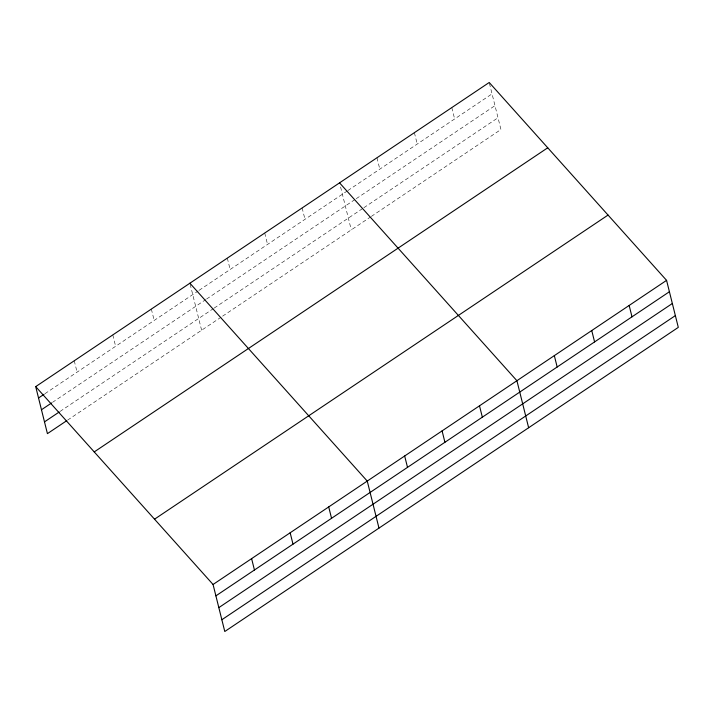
<?xml version="1.0" encoding="UTF-8"?>
<svg xmlns="http://www.w3.org/2000/svg" width="714" height="714" viewBox="0 0 714 714"><rect width="100%" height="100%" fill="white"/><g stroke="black" fill="none" stroke-linecap="round" stroke-linejoin="round"><path stroke-width="0.54" stroke-dasharray="3.57 2.68" d="M44.964 393.682L198.206 290.919M199.117 290.312L346.95 191.173M347.87 190.558L492.053 93.873M52.479 402.366L205.703 299.621M206.614 299.014L355.358 199.26M356.277 198.653L494.981 105.636M60.092 411.416L213.29 308.68M214.2 308.073L362.944 208.327M363.863 207.712L498.006 117.756M67.616 420.1L221.697 316.775M222.607 316.159L370.441 217.029M371.351 216.413L500.942 129.52L489.215 82.494M451.801 107.591L454.639 118.961M414.388 132.679L417.217 144.049M376.974 157.767L379.803 169.147M340.587 186.997L351.279 229.881M302.138 207.944L304.976 219.323M264.724 233.041L267.563 244.411M227.311 258.129L230.149 269.499M190.156 284.252L201.616 330.234M151.35 309.064L154.179 320.443M112.794 334.92L115.632 346.29M74.247 360.766L77.085 372.146"/><path stroke-width="1.07" d="M35.7 386.622L489.215 82.494L666.573 280.361L678.3 327.378L224.785 631.506L213.058 584.48L35.7 386.622L47.427 433.639L66.697 420.716M38.538 397.993L44.045 394.298M41.466 409.756L51.569 402.982M44.491 421.876L59.173 412.032M94.23 451.917L547.745 147.789M154.536 519.185L608.051 215.066M213.058 584.48L666.573 280.361M215.896 595.86L669.411 291.74M218.832 607.623L672.347 303.495M221.849 619.743L675.364 315.615M339.552 182.855L516.918 380.723L528.637 427.74M189.897 283.217L367.255 481.084L378.982 528.101M629.159 305.449L631.997 316.829M591.745 330.537L594.583 341.917M554.332 355.634L557.17 367.005M479.505 405.811L482.334 417.181M442.091 430.899L444.92 442.278M404.668 455.987L407.507 467.367M328.708 506.931L331.546 518.302M290.161 532.778L292.999 544.157M251.614 558.634L254.443 570.004"/></g></svg>
